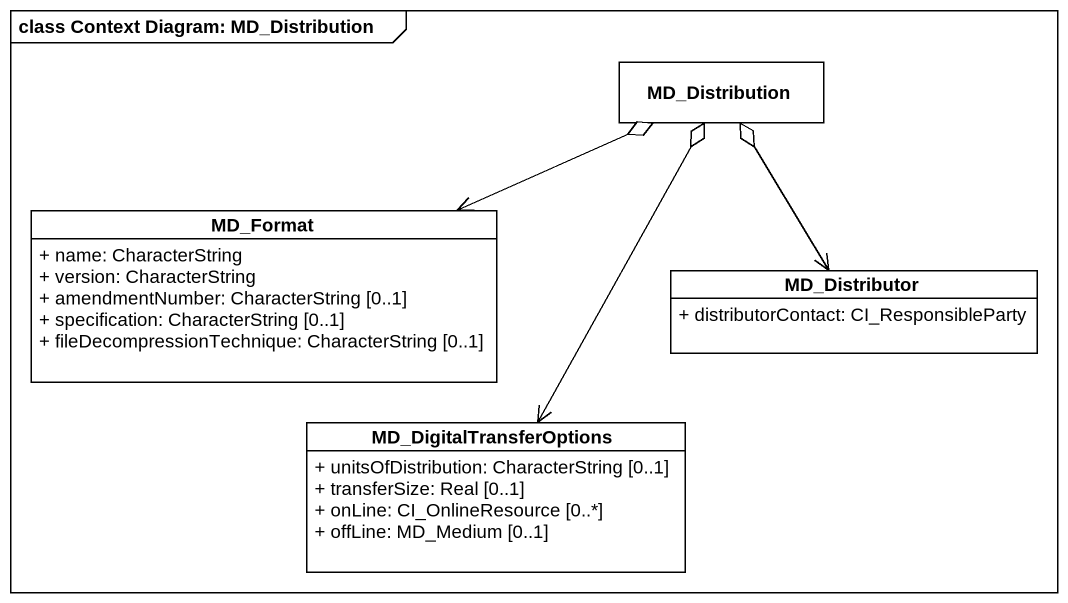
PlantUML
@startuml
mainframe class Context Diagram: MD_Distribution
hide circle
hide empty members
skinparam classAttributeIconSize 0
class MD_Distribution
class MD_Format {
  + name: CharacterString
  + version: CharacterString
  + amendmentNumber: CharacterString [0..1]
  + specification: CharacterString [0..1]
  + fileDecompressionTechnique: CharacterString [0..1]
}
class MD_Distributor {
  + distributorContact: CI_ResponsibleParty
}
class MD_DigitalTransferOptions {
  + unitsOfDistribution: CharacterString [0..1]
  + transferSize: Real [0..1]
  + onLine: CI_OnlineResource [0..*]
  + offLine: MD_Medium [0..1]
}
MD_Distribution o--> MD_Distributor
MD_Format <-right-o MD_Distribution
MD_DigitalTransferOptions <-up-o MD_Distribution
@enduml
